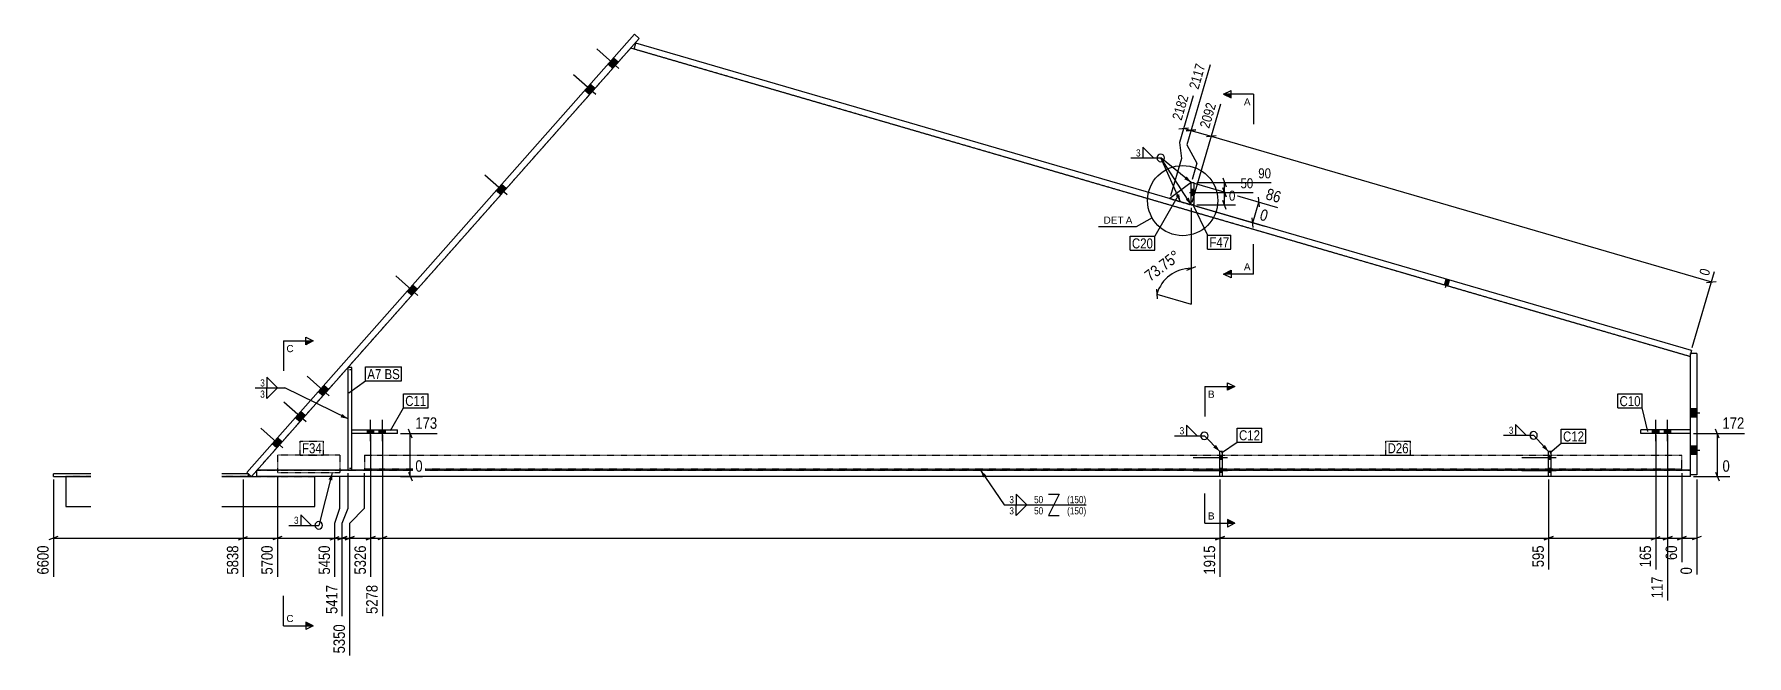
# Model space of a CAD drawing. Header units: millimetres. Extents: x 16 to 66872, y 16 to 3079.
# Drawn here: x 41935 to 48813, y 47 to 2545 of the extents above; entities that cross this region are included whole.
import ezdxf

# ---------------------------------------------------------------- set-up
doc = ezdxf.new("R2010")
doc.units = ezdxf.units.MM
doc.linetypes.add('DXK_LINE_DOT2', pattern=[3.9198, 1.9599, -1.9599])
for name, color, linetype in [('MÅLSÆTNING', 7, 'Continuous'), ('STÅL', 7, 'Continuous'), ('TEKST', 7, 'Continuous')]:
    doc.layers.add(name, color=color, linetype=linetype)
doc.styles.add('Arial', font='ARIAL.TTF', dxfattribs={"height": 0.2})
doc.styles.add('Arial Narrow', font='ARIALN.TTF', dxfattribs={"height": 0.2})

msp = doc.modelspace()

# ---------------------------------------------------------------- hatches: boundary and pattern name
at = {"layer": 'STÅL', "linetype": 'Continuous'}
for points in [[(44258.5, 2407.6), (44280.3, 2432.3), (44261.6, 2448.9), (44239.8, 2424.1)], [(44258.5, 2407.6), (44280.3, 2432.3), (44261.6, 2448.9), (44239.8, 2424.1)], [(44165.7, 2302.7), (44187.6, 2327.4), (44168.9, 2344), (44147, 2319.3)], [(44165.7, 2302.7), (44187.6, 2327.4), (44168.9, 2344), (44147, 2319.3)], [(43809.2, 1899.8), (43831.1, 1924.5), (43812.4, 1941.1), (43790.5, 1916.4)], [(43809.2, 1899.8), (43831.1, 1924.5), (43812.4, 1941.1), (43790.5, 1916.4)], [(46582.3, 1922.3), (46582.3, 1896.3), (46592.3, 1896.3), (46592.3, 1922.3)], [(46582.3, 1922.3), (46582.3, 1896.3), (46592.3, 1896.3), (46592.3, 1922.3)], [(43451.4, 1495.3), (43473.3, 1520.1), (43454.6, 1536.6), (43432.7, 1511.9)], [(43451.4, 1495.3), (43473.3, 1520.1), (43454.6, 1536.6), (43432.7, 1511.9)], [(47619, 1557.2), (47605.6, 1561.1), (47598.6, 1537.1), (47612, 1533.2)], [(47619, 1557.2), (47605.6, 1561.1), (47598.6, 1537.1), (47612, 1533.2)], [(43094.9, 1092.4), (43116.8, 1117.1), (43098.1, 1133.7), (43076.2, 1109)], [(43094.9, 1092.4), (43116.8, 1117.1), (43098.1, 1133.7), (43076.2, 1109)], [(48612.3, 1006.2), (48612.3, 1039.2), (48587.3, 1039.2), (48587.3, 1006.2)], [(48612.3, 1006.2), (48612.3, 1039.2), (48587.3, 1039.2), (48587.3, 1006.2)], [(43002.2, 987.6), (43024, 1012.3), (43005.3, 1028.8), (42983.4, 1004.1)], [(43002.2, 987.6), (43024, 1012.3), (43005.3, 1028.8), (42983.4, 1004.1)], [(42909.4, 882.7), (42931.3, 907.4), (42912.5, 924), (42890.7, 899.3)], [(42909.4, 882.7), (42931.3, 907.4), (42912.5, 924), (42890.7, 899.3)], [(43273.5, 940.2), (43299.5, 940.2), (43299.5, 955.2), (43273.5, 955.2)], [(43320.8, 940.2), (43346.8, 940.2), (43346.8, 955.2), (43320.8, 955.2)], [(48460.8, 955.2), (48434.8, 955.2), (48434.8, 940.2), (48460.8, 940.2)], [(48508.1, 955.2), (48482.1, 955.2), (48482.1, 940.2), (48508.1, 940.2)], [(46697.3, 850.7), (46697.3, 836.7), (46707.3, 836.7), (46707.3, 850.7)], [(48017.3, 850.7), (48017.3, 836.7), (48027.3, 836.7), (48027.3, 850.7)], [(48612.3, 856.2), (48612.3, 889.2), (48587.3, 889.2), (48587.3, 856.2)], [(48612.3, 856.2), (48612.3, 889.2), (48587.3, 889.2), (48587.3, 856.2)], [(46697.3, 798.7), (46697.3, 784.7), (46707.3, 784.7), (46707.3, 798.7)], [(48017.3, 798.7), (48017.3, 784.7), (48027.3, 784.7), (48027.3, 798.7)]]:
    msp.add_hatch(color=96, dxfattribs=at).paths.add_polyline_path(points)
at = {"layer": 'TEKST', "linetype": 'Continuous'}
for color, points in [(3, [(46563.6, 1973.9), (46582.3, 1949.3), (46554.2, 1962.2)]), (3, [(46533.6, 1902.3), (46539.1, 1871.9), (46519.9, 1896.1)]), (3, [(46572.2, 1888.5), (46582.3, 1859.3), (46559.7, 1880.3)]), (30, [(46742.3, 1596.3), (46742.3, 1581.3), (46712.3, 1581.3)]), (30, [(43026.3, 1297.3), (43026.3, 1312.3), (43056.3, 1312.3)]), (30, [(46727.3, 1114), (46727.3, 1129), (46757.3, 1129)]), (3, [(43172.2, 1019), (43195.8, 999), (43165.6, 1005.5)]), (3, [(43172.2, 1019), (43195.8, 999), (43165.6, 1005.5)]), (3, [(46681.6, 894.4), (46697.3, 867.7), (46670.9, 883.9)]), (3, [(48002.5, 894.9), (48017.3, 867.7), (47991.4, 884.7)]), (3, [(43117.7, 755.6), (43132.4, 782.7), (43132.2, 751.8)]), (3, [(45746.6, 763.8), (45735.8, 792.7), (45759, 772.2)]), (30, [(46727.3, 579.6), (46727.3, 594.6), (46757.3, 579.6)]), (30, [(43026.3, 167.6), (43026.3, 182.6), (43056.3, 167.6)])]:
    msp.add_hatch(color=color, dxfattribs=at).paths.add_polyline_path(points)

# ---------------------------------------------------------------- linework, layer by layer
at = {"layer": 'MÅLSÆTNING', "color": 7, "linetype": 'Continuous'}
for p, q in [((46657.6, 2422.1), (46564.1, 2101.2)), ((46561.6, 2156.9), (46600.2, 2160.7)), ((46580.9, 2158.8), (46662.6, 2135)), ((46681.9, 2136.9), (46643.3, 2133.1)), ((46681.9, 2136.9), (46643.3, 2133.1)), ((46535.3, 2109.6), (46542.7, 2045)), ((46564.1, 2101.2), (46604.9, 2026.8)), ((46564.1, 2101.2), (46604.9, 2026.8)), ((46542.7, 2045), (46499.2, 1896)), ((46604.9, 2026.8), (46585.7, 1960.8)), ((46604.9, 2026.8), (46585.7, 1960.8)), ((46593.8, 1945.9), (46929, 1848.2)), ((46708.5, 1927.3), (46722.9, 1891.3)), ((46569.6, 1863), (46876.7, 1773.5)), ((46604.3, 1909.3), (46831.1, 1909.3)), ((46604.3, 1859.3), (46759.3, 1859.3)), ((46722.9, 1841.3), (46708.5, 1877.3)), ((46715.7, 1859.3), (46715.7, 1909.3)), ((46829.1, 1787.4), (46853.2, 1870.3)), ((46851.4, 1889.6), (46855.1, 1851)), ((46582.3, 1847.3), (46582.3, 1604.5)), ((46830.9, 1768.1), (46827.2, 1806.7)), ((46564.3, 1597.3), (46600.3, 1611.7)), ((46582.3, 1604.5), (46582.3, 1460.5)), ((48594.2, 1285.5), (48683.4, 1591.6)), ((46442.2, 1520.1), (46445.9, 1481.5)), ((48651.9, 1547.8), (48690.5, 1551.6)), ((46444, 1500.8), (46582.3, 1460.5)), ((43286.5, 935.7), (43286.5, 364.8)), ((43333.8, 935.7), (43333.8, 206.4)), ((43333.8, 935.7), (43333.8, 206.4)), ((43406.3, 940.2), (43553.7, 940.2)), ((43452.7, 922.2), (43438.3, 958.2)), ((43445.5, 767.7), (43445.5, 940.2)), ((48447.8, 935.7), (48447.8, 394)), ((48495.1, 935.7), (48495.1, 269.3)), ((48599.3, 940.2), (48803.5, 940.2)), ((48702.5, 922.2), (48688.1, 958.2)), ((48695.3, 767.7), (48695.3, 940.2)), ((42912.3, 770.7), (42912.3, 364.8)), ((42912.3, 770.7), (42912.3, 364.8)), ((43162.3, 639.7), (43162.3, 770.7)), ((43162.3, 639.7), (43162.3, 770.7)), ((43195.8, 639.7), (43195.8, 780.5)), ((43195.8, 639.7), (43195.8, 780.5)), ((43262.3, 639.7), (43262.3, 780.7)), ((43262.3, 639.7), (43262.3, 780.7)), ((43406.3, 767.7), (43495.2, 767.7)), ((43438.3, 785.7), (43452.7, 749.7)), ((48552.3, 780.7), (48552.3, 423.3)), ((48599.3, 767.7), (48745, 767.7)), ((48688.1, 785.7), (48702.5, 749.7)), ((42012.3, 755.7), (42012.3, 364.8)), ((42774.3, 755.7), (42774.3, 364.8)), ((42774.3, 755.7), (42774.3, 364.8)), ((46697.3, 755.7), (46697.3, 364.8)), ((46697.3, 755.7), (46697.3, 364.8)), ((48017.3, 755.7), (48017.3, 394)), ((48017.3, 755.7), (48017.3, 394)), ((48612.3, 755.7), (48612.3, 374)), ((43142.3, 579.7), (43162.3, 639.7)), ((43142.3, 579.7), (43162.3, 639.7)), ((43172.3, 579.7), (43195.8, 639.7)), ((43172.3, 579.7), (43195.8, 639.7)), ((43202.3, 579.7), (43262.3, 639.7)), ((43202.3, 579.7), (43262.3, 639.7)), ((43142.3, 364.8), (43142.3, 579.7)), ((43172.3, 206.4), (43172.3, 579.7)), ((43202.3, 48), (43202.3, 579.7)), ((42030.3, 526.9), (41994.3, 512.5)), ((42012.3, 519.7), (42774.3, 519.7)), ((42756.3, 512.5), (42792.3, 526.9)), ((42756.3, 512.5), (42792.3, 526.9)), ((42774.3, 519.7), (42912.3, 519.7)), ((42930.3, 526.9), (42894.3, 512.5)), ((42930.3, 526.9), (42894.3, 512.5)), ((42912.3, 519.7), (43142.3, 519.7)), ((43124.3, 512.5), (43160.3, 526.9)), ((43124.3, 512.5), (43160.3, 526.9)), ((43142.3, 519.7), (43172.3, 519.7)), ((43190.3, 526.9), (43154.3, 512.5)), ((43184.3, 512.5), (43220.3, 526.9)), ((43202.3, 519.7), (43286.5, 519.7)), ((43268.5, 512.5), (43304.5, 526.9)), ((43304.5, 526.9), (43268.5, 512.5)), ((43286.5, 519.7), (43333.8, 519.7)), ((43351.8, 526.9), (43315.8, 512.5)), ((43351.8, 526.9), (43315.8, 512.5)), ((43333.8, 519.7), (46697.3, 519.7)), ((46715.3, 526.9), (46679.3, 512.5)), ((46679.3, 512.5), (46715.3, 526.9)), ((46697.3, 519.7), (48017.3, 519.7)), ((48035.3, 526.9), (47999.3, 512.5)), ((47999.3, 512.5), (48035.3, 526.9)), ((48017.3, 519.7), (48447.8, 519.7)), ((48429.8, 512.5), (48465.8, 526.9)), ((48477.1, 512.5), (48513.1, 526.9)), ((48495.1, 519.7), (48552.3, 519.7)), ((48534.3, 512.5), (48570.3, 526.9)), ((48570.3, 526.9), (48534.3, 512.5)), ((48552.3, 519.7), (48612.3, 519.7)), ((48630.3, 526.9), (48594.3, 512.5))]:
    msp.add_line(p, q, dxfattribs=at)
msp.add_arc((46582.3, 1460.5), 144, 90, 163.7501, dxfattribs=at)
at = {"layer": 'STÅL', "color": 2, "linetype": 'Continuous'}
for p, q in [((42788.9, 784.3), (44346.8, 2545.1)), ((44346.8, 2545.1), (44365.5, 2528.5)), ((42807.7, 767.7), (44365.5, 2528.5)), ((44344.2, 2485.4), (44330.8, 2489.3)), ((44344.2, 2485.4), (44351.2, 2509.4)), ((48583.9, 1250), (44344.2, 2485.4)), ((48590.9, 1274), (44351.2, 2509.4)), ((48590.9, 1274), (48583.9, 1250)), ((48587.3, 1249), (48583.9, 1250)), ((48587.3, 773.7), (48587.3, 1261.7)), ((48612.3, 1261.7), (48587.3, 1261.7)), ((48612.3, 1261.7), (48612.3, 773.7)), ((42012.3, 767.7), (42012.3, 777.7)), ((42162.3, 777.7), (42012.3, 777.7)), ((42012.3, 767.7), (42162.3, 767.7)), ((42062.3, 767.7), (42062.3, 647.7)), ((42796.4, 777.7), (42688.9, 777.7)), ((42688.9, 767.7), (42796.4, 767.7)), ((42788.9, 784.3), (42807.7, 767.7)), ((42796.4, 767.7), (42796.4, 777.7)), ((42796.4, 767.7), (42829.8, 767.7)), ((42829.8, 767.7), (42829.8, 792.7)), ((46697.3, 792.7), (42829.8, 792.7)), ((46697.3, 767.7), (42829.8, 767.7)), ((43062.3, 647.7), (43062.3, 767.7)), ((48017.3, 792.7), (46707.3, 792.7)), ((48017.3, 767.7), (46707.3, 767.7)), ((48587.3, 792.7), (48027.3, 792.7)), ((48587.3, 767.7), (48027.3, 767.7)), ((48587.3, 767.7), (48587.3, 792.7)), ((48612.3, 773.7), (48587.3, 773.7)), ((42062.3, 647.7), (42162.3, 647.7)), ((42688.9, 647.7), (43062.3, 647.7))]:
    msp.add_line(p, q, dxfattribs=at)
at = {"layer": 'STÅL', "color": 7, "linetype": 'DXK_LINE_DOT2'}
for p, q in [((44330.8, 2489.3), (42829.8, 792.7)), ((48583.9, 1250), (44344.2, 2485.4)), ((48587.3, 792.7), (48587.3, 1249)), ((42162.3, 767.7), (42062.3, 767.7)), ((42796.4, 767.7), (42688.9, 767.7)), ((42829.8, 792.7), (43262.3, 792.7)), ((42829.8, 767.7), (43062.3, 767.7)), ((46707.3, 792.7), (46697.3, 792.7)), ((46707.3, 767.7), (46697.3, 767.7)), ((48027.3, 792.7), (48017.3, 792.7)), ((48027.3, 767.7), (48017.3, 767.7)), ((48552.3, 792.7), (48587.3, 792.7))]:
    msp.add_line(p, q, dxfattribs=at)
at = {"layer": 'STÅL', "color": 96, "linetype": 'Continuous'}
for p, q in [((44283.6, 2407.3), (44194.5, 2486.2)), ((44283.6, 2407.3), (44194.5, 2486.2)), ((44258.5, 2407.6), (44239.8, 2424.1)), ((44258.5, 2407.6), (44239.8, 2424.1)), ((44280.3, 2432.3), (44261.6, 2448.9)), ((44280.3, 2432.3), (44261.6, 2448.9)), ((44190.9, 2302.5), (44101.8, 2381.3)), ((44190.9, 2302.5), (44101.8, 2381.3)), ((44187.6, 2327.4), (44168.9, 2344)), ((44187.6, 2327.4), (44168.9, 2344)), ((44165.7, 2302.7), (44147, 2319.3)), ((44165.7, 2302.7), (44147, 2319.3)), ((43834.4, 1899.6), (43745.3, 1978.4)), ((43834.4, 1899.6), (43745.3, 1978.4)), ((43831.1, 1924.5), (43812.4, 1941.1)), ((43831.1, 1924.5), (43812.4, 1941.1)), ((43809.2, 1899.8), (43790.5, 1916.4)), ((43809.2, 1899.8), (43790.5, 1916.4)), ((46574.8, 1909.3), (46712.3, 1909.3)), ((46574.8, 1909.3), (46712.3, 1909.3)), ((46582.3, 1922.3), (46592.3, 1922.3)), ((46582.3, 1922.3), (46592.3, 1922.3)), ((46582.3, 1896.3), (46592.3, 1896.3)), ((46582.3, 1896.3), (46592.3, 1896.3)), ((43476.6, 1495.1), (43387.4, 1574)), ((43476.6, 1495.1), (43387.4, 1574)), ((43473.3, 1520.1), (43454.6, 1536.6)), ((43473.3, 1520.1), (43454.6, 1536.6)), ((47598.6, 1537.1), (47605.6, 1561.1)), ((47598.6, 1537.1), (47605.6, 1561.1)), ((47603.1, 1527.5), (47612.3, 1559.1)), ((47603.1, 1527.5), (47612.3, 1559.1)), ((47612, 1533.2), (47619, 1557.2)), ((47612, 1533.2), (47619, 1557.2)), ((43451.4, 1495.3), (43432.7, 1511.9)), ((43451.4, 1495.3), (43432.7, 1511.9)), ((43120.1, 1092.2), (43031, 1171)), ((43120.1, 1092.2), (43031, 1171)), ((43094.9, 1092.4), (43076.2, 1109)), ((43094.9, 1092.4), (43076.2, 1109)), ((43116.8, 1117.1), (43098.1, 1133.7)), ((43116.8, 1117.1), (43098.1, 1133.7)), ((43027.3, 987.3), (42938.2, 1066.2)), ((43027.3, 987.3), (42938.2, 1066.2)), ((48612.3, 1039.2), (48587.3, 1039.2)), ((48612.3, 1039.2), (48587.3, 1039.2)), ((43002.2, 987.6), (42983.4, 1004.1)), ((43002.2, 987.6), (42983.4, 1004.1)), ((43024, 1012.3), (43005.3, 1028.8)), ((43024, 1012.3), (43005.3, 1028.8)), ((43286.5, 910.2), (43286.5, 995.2)), ((43333.8, 910.2), (43333.8, 995.2)), ((48447.8, 910.2), (48447.8, 995.2)), ((48495.1, 910.2), (48495.1, 995.2)), ((48624.8, 1022.7), (48587.3, 1022.7)), ((48624.8, 1022.7), (48587.3, 1022.7)), ((48612.3, 1006.2), (48587.3, 1006.2)), ((48612.3, 1006.2), (48587.3, 1006.2)), ((42934.5, 882.5), (42845.4, 961.3)), ((42934.5, 882.5), (42845.4, 961.3)), ((42909.4, 882.7), (42890.7, 899.3)), ((42909.4, 882.7), (42890.7, 899.3)), ((42931.3, 907.4), (42912.5, 924)), ((42931.3, 907.4), (42912.5, 924)), ((43273.5, 940.2), (43273.5, 955.2)), ((43299.5, 940.2), (43299.5, 955.2)), ((43320.8, 940.2), (43320.8, 955.2)), ((43346.8, 940.2), (43346.8, 955.2)), ((48434.8, 940.2), (48434.8, 955.2)), ((48460.8, 940.2), (48460.8, 955.2)), ((48482.1, 940.2), (48482.1, 955.2)), ((48508.1, 940.2), (48508.1, 955.2)), ((46589.8, 843.7), (46727.3, 843.7)), ((46697.3, 850.7), (46707.3, 850.7)), ((46697.3, 836.7), (46707.3, 836.7)), ((47909.8, 843.7), (48047.3, 843.7)), ((48017.3, 850.7), (48027.3, 850.7)), ((48017.3, 836.7), (48027.3, 836.7)), ((48612.3, 889.2), (48587.3, 889.2)), ((48612.3, 889.2), (48587.3, 889.2)), ((48624.8, 872.7), (48587.3, 872.7)), ((48624.8, 872.7), (48587.3, 872.7)), ((48612.3, 856.2), (48587.3, 856.2)), ((48612.3, 856.2), (48587.3, 856.2)), ((46589.8, 791.7), (46727.3, 791.7)), ((46697.3, 798.7), (46707.3, 798.7)), ((46697.3, 784.7), (46707.3, 784.7)), ((47909.8, 791.7), (48047.3, 791.7)), ((48017.3, 798.7), (48027.3, 798.7)), ((48017.3, 784.7), (48027.3, 784.7))]:
    msp.add_line(p, q, dxfattribs=at)
at = {"layer": 'STÅL', "color": 4, "linetype": 'Continuous'}
for p, q in [((46582.3, 1949.3), (46495.9, 1884.4)), ((46582.3, 1859.3), (46582.3, 1949.3)), ((46582.3, 1949.3), (46592.3, 1949.3)), ((46592.3, 1949.3), (46592.3, 1859.3)), ((46582.3, 1859.3), (46592.3, 1859.3)), ((43210.8, 1205.5), (43195.8, 1205.5)), ((43195.8, 792.7), (43195.8, 1205.5)), ((43210.8, 792.7), (43210.8, 1205.5)), ((43210.9, 940.2), (43210.9, 955.2)), ((43210.9, 955.2), (43394.3, 955.2)), ((43394.3, 940.2), (43210.9, 940.2)), ((43299.6, 940.2), (43299.6, 955.2)), ((43394.3, 940.2), (43394.3, 955.2)), ((48387.3, 940.2), (48387.3, 955.2)), ((48587.3, 955.2), (48387.3, 955.2)), ((48587.3, 940.2), (48387.3, 940.2)), ((48482, 955.2), (48482, 940.2)), ((46697.3, 767.7), (46697.3, 867.7)), ((46707.3, 867.7), (46697.3, 867.7)), ((46707.3, 767.7), (46707.3, 867.7)), ((48017.3, 767.7), (48017.3, 867.7)), ((48027.3, 867.7), (48017.3, 867.7)), ((48027.3, 767.7), (48027.3, 867.7)), ((46707.3, 767.7), (46697.3, 767.7)), ((48027.3, 767.7), (48017.3, 767.7))]:
    msp.add_line(p, q, dxfattribs=at)
at = {"layer": 'STÅL', "color": 30, "linetype": 'DXK_LINE_DOT2'}
for p, q in [((46582.3, 1859.3), (46582.3, 1949.3)), ((46495.9, 1884.4), (46582.3, 1859.3)), ((46582.3, 1859.3), (46582.3, 1859.3)), ((43210.8, 1205.5), (43195.8, 1205.5)), ((43195.8, 792.5), (43195.8, 1205.5)), ((43195.8, 1197.5), (43210.8, 1197.5)), ((43210.8, 792.5), (43210.8, 1205.5)), ((48587.3, 940.2), (48587.3, 955.2)), ((43162.3, 852.7), (42912.3, 852.7)), ((42912.3, 852.7), (42912.3, 782.7)), ((43162.3, 852.7), (43162.3, 782.7)), ((43262.3, 852.7), (43262.3, 792.7)), ((43262.3, 852.7), (48552.3, 852.7)), ((48552.3, 792.7), (48552.3, 852.7)), ((43162.3, 782.7), (42912.3, 782.7)), ((43195.8, 800.5), (43210.8, 800.5)), ((43195.8, 792.5), (43210.8, 792.5)), ((48552.3, 797.7), (43262.3, 797.7)), ((43262.3, 792.7), (46697.3, 792.7)), ((46697.3, 800.7), (46707.3, 800.7)), ((46707.3, 792.7), (46697.3, 792.7)), ((46707.3, 792.7), (48017.3, 792.7)), ((48017.3, 800.7), (48027.3, 800.7)), ((48027.3, 792.7), (48017.3, 792.7)), ((48027.3, 792.7), (48552.3, 792.7))]:
    msp.add_line(p, q, dxfattribs=at)
at = {"layer": 'TEKST', "color": 30, "linetype": 'Continuous'}
for p, q in [((46742.3, 2289), (46742.3, 2319)), ((46712.3, 1581.3), (46742.3, 1596.3)), ((46742.3, 1596.3), (46742.3, 1566.3)), ((46742.3, 1566.3), (46712.3, 1581.3)), ((43026.3, 1297.3), (43026.3, 1327.3)), ((43026.3, 1327.3), (43056.3, 1312.3)), ((43056.3, 1312.3), (43026.3, 1297.3)), ((46727.3, 1114), (46727.3, 1144)), ((46727.3, 1144), (46757.3, 1129)), ((46757.3, 1129), (46727.3, 1114)), ((46757.3, 579.6), (46727.3, 594.6)), ((46727.3, 594.6), (46727.3, 564.6)), ((46757.3, 579.6), (46727.3, 564.6)), ((43056.3, 167.6), (43026.3, 182.6)), ((43026.3, 182.6), (43026.3, 152.6)), ((43056.3, 167.6), (43026.3, 152.6))]:
    msp.add_line(p, q, dxfattribs=at)
at = {"layer": 'TEKST', "color": 3, "linetype": 'Continuous'}
for p, q in [((46582.3, 1859.3), (46459.7, 2047.8)), ((46582.3, 1949.3), (46459.7, 2047.8)), ((46539.1, 1871.9), (46459.7, 2047.8)), ((46360.6, 1771.6), (46209, 1771.6)), ((43195.8, 999), (42942.3, 1123.5)), ((43195.8, 999), (42942.3, 1123.5)), ((46697.3, 867.7), (46635, 931.1)), ((48017.3, 867.7), (47957, 933.1)), ((43132.4, 782.7), (43078, 571.3)), ((46009, 611.5), (46051.9, 611.5))]:
    msp.add_line(p, q, dxfattribs=at)
for centre, start, end in [((46459.7, 2047.8), 90, 270), ((46459.7, 2047.8), 270, 90), ((46635, 931.1), 90, 270), ((46635, 931.1), 270, 90), ((47957, 933.1), 90, 270), ((47957, 933.1), 270, 90), ((43078, 571.3), 90, 270), ((43078, 571.3), 270, 90)]:
    msp.add_arc(centre, 15, start, end, dxfattribs=at)

# ---------------------------------------------------------------- wipeouts: each hides what was drawn before it
at = {"color": 0, "linetype": 'Continuous'}
for points in [[(46676, 1084), (46676, 1114), (46649.3, 1114), (46649.3, 1084)], [(42977.2, 182.6), (42977.2, 212.6), (42948.3, 212.6), (42948.3, 182.6)]]:
    msp.add_wipeout(points, dxfattribs=at).dxf.layer = 'TEKST'
at = {"color": 0}
for points in [[(48386.5, 1050.3), (48386.5, 1092.3), (48302.1, 1092.3), (48302.1, 1050.3)], [(46556.4, 934.7), (46556.4, 969.5), (46533.3, 969.5), (46533.3, 934.7)], [(47878.4, 936.7), (47878.4, 971.5), (47855.3, 971.5), (47855.3, 936.7)], [(46858.4, 913.3), (46858.4, 955.3), (46774, 955.3), (46774, 913.3)], [(48159.7, 908.5), (48159.7, 950.5), (48075.3, 950.5), (48075.3, 908.5)], [(45872.4, 658), (45872.4, 692.8), (45849.3, 692.8), (45849.3, 658)], [(42999.4, 574.9), (42999.4, 609.7), (42976.3, 609.7), (42976.3, 574.9)]]:
    msp.add_wipeout(points, dxfattribs=at).dxf.layer = 'TEKST'

# ---------------------------------------------------------------- next in the draw order: linework, layer by layer
at = {"layer": 'TEKST', "color": 7, "linetype": 'Continuous'}
for p, q in [((46637.3, 1129), (46637.3, 1009)), ((46637.3, 1129), (46757.3, 1129)), ((42936.3, 167.6), (42936.3, 287.6)), ((42936.3, 167.6), (43056.3, 167.6))]:
    msp.add_line(p, q, dxfattribs=at)
at = {"layer": 'TEKST', "color": 3, "linetype": 'Continuous'}
for p, q in [((46605.4, 931.1), (46562.5, 973.9)), ((46562.5, 973.9), (46562.5, 931.1)), ((47927.4, 933.1), (47884.6, 976)), ((47884.6, 976), (47884.6, 933.1)), ((46514.7, 931.1), (46635, 931.1)), ((46562.5, 931.1), (46605.4, 931.1)), ((47836.7, 933.1), (47957, 933.1)), ((47884.6, 933.1), (47927.4, 933.1)), ((45921.4, 654.4), (45878.6, 697.2)), ((45878.6, 697.2), (45878.6, 654.4)), ((45878.6, 654.4), (45921.4, 654.4)), ((42957.7, 571.3), (43078, 571.3)), ((43048.4, 571.3), (43005.6, 614.2)), ((43005.6, 614.2), (43005.6, 571.3)), ((43005.6, 571.3), (43048.4, 571.3))]:
    msp.add_line(p, q, dxfattribs=at)

# ---------------------------------------------------------------- next in the draw order: texts
at = {"layer": 'TEKST', "color": 3, "linetype": 'Continuous', "style": 'Arial'}
for s, p in [('B', (46649.3, 1084)), ('C', (42948.3, 182.6))]:
    msp.add_text(s, height=28.7, dxfattribs=at).set_placement(p)
at = {"layer": 'TEKST', "color": 3, "style": 'Arial Narrow'}
for p in [(46535.7, 937.1), (47857.7, 939.1), (42978.7, 577.3)]:
    msp.add_text('3', height=28.6, dxfattribs=at).set_placement(p)

# ---------------------------------------------------------------- next in the draw order: wipeouts: each hides what was drawn before it
at = {"color": 0, "linetype": 'Continuous'}
for points, layer in [([(46940.9, 1854.8), (46959.7, 1919.3), (46885.1, 1941), (46866.3, 1876.5)], 'MÅLSÆTNING'), ([(43563.3, 949.8), (43563.3, 1017), (43456.3, 1017), (43456.3, 949.8)], 'MÅLSÆTNING'), ([(48813.1, 949.8), (48813.1, 1017), (48706.1, 1017), (48706.1, 949.8)], 'MÅLSÆTNING'), ([(43504.8, 777.3), (43504.8, 844.5), (43456.3, 844.5), (43456.3, 777.3)], 'MÅLSÆTNING'), ([(48754.6, 777.3), (48754.6, 844.5), (48706.1, 844.5), (48706.1, 777.3)], 'MÅLSÆTNING'), ([(42002.7, 500.1), (41935.5, 500.1), (41935.5, 363.9), (42002.7, 363.9)], 'MÅLSÆTNING'), ([(42764.7, 500.1), (42697.5, 500.1), (42697.5, 363.9), (42764.7, 363.9)], 'MÅLSÆTNING'), ([(42902.7, 500.1), (42835.5, 500.1), (42835.5, 363.9), (42902.7, 363.9)], 'MÅLSÆTNING'), ([(46687.7, 500.1), (46620.5, 500.1), (46620.5, 363.9), (46687.7, 363.9)], 'MÅLSÆTNING'), ([(48007.7, 500.1), (47940.5, 500.1), (47940.5, 393.2), (48007.7, 393.2)], 'MÅLSÆTNING'), ([(48438.2, 500.1), (48371, 500.1), (48371, 393.2), (48438.2, 393.2)], 'MÅLSÆTNING'), ([(48602.7, 412.9), (48535.5, 412.9), (48535.5, 364.4), (48602.7, 364.4)], 'MÅLSÆTNING'), ([(43162.7, 341.7), (43095.5, 341.7), (43095.5, 205.5), (43162.7, 205.5)], 'MÅLSÆTNING'), ([(43324.2, 341.7), (43257, 341.7), (43257, 205.5), (43324.2, 205.5)], 'MÅLSÆTNING'), ([(46820.3, 2259), (46820.3, 2289), (46793.6, 2289), (46793.6, 2259)], 'TEKST'), ([(46310, 1783.6), (46310, 1813.6), (46230, 1813.6), (46230, 1783.6)], 'TEKST'), ([(42977.2, 1267.3), (42977.2, 1297.3), (42948.3, 1297.3), (42948.3, 1267.3)], 'TEKST'), ([(46676, 594.6), (46676, 624.6), (46649.3, 624.6), (46649.3, 594.6)], 'TEKST')]:
    msp.add_wipeout(points, dxfattribs=at).dxf.layer = layer
at = {"color": 0}
for points, layer in [([(46556.4, 1642), (46516.1, 1695.8), (46374.9, 1589.9), (46415.2, 1536.2)], 'MÅLSÆTNING'), ([(43329.6, 1159), (43329.6, 1201), (43273.3, 1201), (43273.3, 1159)], 'TEKST'), ([(42863.7, 1127.1), (42863.7, 1161.9), (42840.7, 1161.9), (42840.7, 1127.1)], 'TEKST'), ([(48386.5, 1050.3), (48386.5, 1092.3), (48302.1, 1092.3), (48302.1, 1050.3)], 'TEKST'), ([(43090.2, 861.1), (43090.2, 903.1), (43010.9, 903.1), (43010.9, 861.1)], 'TEKST'), ([(46858.4, 913.3), (46858.4, 955.3), (46774, 955.3), (46774, 913.3)], 'TEKST'), ([(47455, 861.1), (47455, 903.1), (47370.6, 903.1), (47370.6, 861.1)], 'TEKST'), ([(48159.7, 908.5), (48159.7, 950.5), (48075.3, 950.5), (48075.3, 908.5)], 'TEKST')]:
    msp.add_wipeout(points, dxfattribs=at).dxf.layer = layer

# ---------------------------------------------------------------- next in the draw order: linework, layer by layer
at = {"layer": 'MÅLSÆTNING', "color": 7, "linetype": 'Continuous'}
for p, q in [((43286.5, 935.7), (43286.5, 364.8)), ((48552.3, 780.7), (48552.3, 423.3)), ((43142.3, 364.8), (43142.3, 579.7)), ((43172.3, 206.4), (43172.3, 579.7))]:
    msp.add_line(p, q, dxfattribs=at)
at = {"layer": 'TEKST', "color": 7, "linetype": 'Continuous'}
for p, q in [((46832.3, 2304), (46832.3, 2184)), ((42936.3, 1312.3), (42936.3, 1192.3)), ((42936.3, 1312.3), (43056.3, 1312.3)), ((48294.9, 1099.5), (48393.7, 1099.5)), ((48294.9, 1043.1), (48294.9, 1099.5)), ((48294.9, 1043.1), (48393.7, 1043.1)), ((48393.7, 1043.1), (48393.7, 1099.5)), ((48415.8, 948.3), (48393.7, 1043.1)), ((46703.6, 862.5), (46766.8, 906.1)), ((46766.8, 962.5), (46865.6, 962.5)), ((46766.8, 906.1), (46766.8, 962.5)), ((46766.8, 906.1), (46865.6, 906.1)), ((46865.6, 906.1), (46865.6, 962.5)), ((48022.4, 862.9), (48068.1, 901.3)), ((48068.1, 957.7), (48166.9, 957.7)), ((48068.1, 901.3), (48068.1, 957.7)), ((48068.1, 901.3), (48166.9, 901.3)), ((48166.9, 901.3), (48166.9, 957.7)), ((46637.3, 579.6), (46637.3, 699.6)), ((46637.3, 579.6), (46757.3, 579.6))]:
    msp.add_line(p, q, dxfattribs=at)
at = {"layer": 'TEKST', "color": 3, "linetype": 'Continuous'}
for p, q in [((42912.8, 1123.5), (42869.9, 1166.4)), ((42869.9, 1166.4), (42869.9, 1123.5)), ((42869.9, 1123.5), (42912.8, 1123.5))]:
    msp.add_line(p, q, dxfattribs=at)

# ---------------------------------------------------------------- next in the draw order: texts
at = {"layer": 'MÅLSÆTNING', "color": 3, "style": 'Arial Narrow'}
msp.add_text('73.75°', height=45.81, rotation=36.87556, dxfattribs=at).set_placement((46417.1, 1549.6))
at = {"layer": 'MÅLSÆTNING', "color": 3, "linetype": 'Continuous', "style": 'Arial Narrow'}
for s, height, p in [('173', 45.81, (43465.9, 959.4)), ('172', 45.81, (48715.7, 959.4)), ('0', 45.8, (43465.9, 786.9)), ('0', 45.8, (48715.7, 786.9))]:
    msp.add_text(s, height=height, dxfattribs=at).set_placement(p)
for s, height, p in [('6600', 45.81, (41993.1, 373.5)), ('5838', 45.81, (42755.1, 373.5)), ('5700', 45.81, (42893.1, 373.5)), ('1915', 45.81, (46678.1, 373.5)), ('595', 45.81, (47998.1, 402.8)), ('165', 45.81, (48428.6, 402.8)), ('0', 45.8, (48593.1, 374)), ('5417', 45.81, (43153.1, 215.1)), ('5278', 45.81, (43314.6, 215.1))]:
    msp.add_text(s, height=height, rotation=90.00021, dxfattribs=at).set_placement(p)
at = {"layer": 'TEKST', "color": 3, "linetype": 'Continuous', "style": 'Arial'}
for s, p in [('A', (46793.6, 2259)), ('C', (42948.3, 1267.3)), ('B', (46649.3, 594.6))]:
    msp.add_text(s, height=28.7, dxfattribs=at).set_placement(p)
at = {"layer": 'TEKST', "color": 3, "style": 'Arial Narrow'}
for s, p in [('C10', (48302.1, 1050.3)), ('C12', (46774, 913.3)), ('C12', (48075.3, 908.5))]:
    msp.add_text(s, height=40.09, dxfattribs=at).set_placement(p)

# ---------------------------------------------------------------- next in the draw order: wipeouts: each hides what was drawn before it
at = {"color": 0, "linetype": 'Continuous'}
for points, layer in [([(46839.5, 1917.7), (46839.5, 1976.5), (46771.5, 1976.5), (46771.5, 1917.7)], 'MÅLSÆTNING'), ([(46888.6, 1780), (46907.4, 1844.5), (46860.9, 1858.1), (46842.1, 1793.6)], 'MÅLSÆTNING'), ([(46345.6, 1783.6), (46345.6, 1813.6), (46319, 1813.6), (46319, 1783.6)], 'TEKST'), ([(45990, 658), (45990, 692.8), (45948.6, 692.8), (45948.6, 658)], 'TEKST'), ([(45872.4, 613), (45872.4, 647.8), (45849.3, 647.8), (45849.3, 613)], 'TEKST')]:
    msp.add_wipeout(points, dxfattribs=at).dxf.layer = layer
at = {"color": 0}
for points in [[(43329.6, 1159), (43329.6, 1201), (43273.3, 1201), (43273.3, 1159)], [(43509.8, 1051.3), (43509.8, 1093.3), (43425.4, 1093.3), (43425.4, 1051.3)], [(43090.2, 861.1), (43090.2, 903.1), (43010.9, 903.1), (43010.9, 861.1)], [(47455, 861.1), (47455, 903.1), (47370.6, 903.1), (47370.6, 861.1)]]:
    msp.add_wipeout(points, dxfattribs=at).dxf.layer = 'TEKST'

# ---------------------------------------------------------------- next in the draw order: linework, layer by layer
at = {"layer": 'TEKST', "color": 3, "linetype": 'Continuous'}
for p, q in [((46424.8, 1807.5), (46360.6, 1771.6)), ((45735.8, 792.7), (45830.7, 654.4)), ((46009, 697.2), (46051.9, 697.2)), ((46051.9, 697.2), (46009, 611.5)), ((45878.6, 654.4), (45921.4, 654.4)), ((45921.4, 654.4), (45878.6, 611.5)), ((45878.6, 611.5), (45878.6, 654.4))]:
    msp.add_line(p, q, dxfattribs=at)
at = {"layer": 'TEKST', "color": 7, "linetype": 'Continuous'}
for p, q in [((43266.1, 1151.8), (43266.1, 1208.2)), ((43199.1, 1104.4), (43266.1, 1151.8))]:
    msp.add_line(p, q, dxfattribs=at)
at = {"layer": 'TEKST', "color": 7, "linetype": 'DXK_LINE_DOT2'}
for p, q in [((43003.7, 910.3), (43097.4, 910.3)), ((43003.7, 853.9), (43003.7, 910.3)), ((43097.4, 853.9), (43097.4, 910.3)), ((47363.4, 910.3), (47462.2, 910.3)), ((47363.4, 853.9), (47363.4, 910.3)), ((47462.2, 853.9), (47462.2, 910.3)), ((43003.7, 853.9), (43097.4, 853.9)), ((47363.4, 853.9), (47462.2, 853.9))]:
    msp.add_line(p, q, dxfattribs=at)

# ---------------------------------------------------------------- next in the draw order: texts
at = {"layer": 'MÅLSÆTNING', "color": 3, "linetype": 'Continuous', "style": 'Arial Narrow'}
for s, height, p in [('86', 45.81, (46878.2, 1883)), ('0', 45.8, (46854, 1800.1))]:
    msp.add_text(s, height=height, rotation=-16.24335, dxfattribs=at).set_placement(p)
at = {"layer": 'TEKST', "color": 96, "linetype": 'Continuous', "style": 'Arial'}
for s, height, p in [('DET', 28.65, (46230, 1783.6)), ('A', 28.7, (46319, 1783.6))]:
    msp.add_text(s, height=height, dxfattribs=at).set_placement(p)
at = {"layer": 'TEKST', "color": 3, "style": 'Arial Narrow'}
for s, height, p in [('F34', 40.09, (43010.9, 861.1)), ('D26', 40.09, (47370.6, 861.1)), ('3', 28.6, (45851.7, 660.4))]:
    msp.add_text(s, height=height, dxfattribs=at).set_placement(p)
at = {"layer": 'TEKST', "color": 3, "linetype": 'Continuous', "style": 'Arial Narrow'}
msp.add_text('3', height=28.6, dxfattribs=at).set_placement((45851.7, 615.4))

# ---------------------------------------------------------------- next in the draw order: wipeouts: each hides what was drawn before it
at = {"color": 0, "linetype": 'Continuous'}
for points, layer in [([(46767.7, 1867.7), (46767.7, 1926.5), (46725.3, 1926.5), (46725.3, 1867.7)], 'MÅLSÆTNING'), ([(43276.9, 500.1), (43209.7, 500.1), (43209.7, 363.9), (43276.9, 363.9)], 'MÅLSÆTNING'), ([(48542.7, 500.1), (48475.5, 500.1), (48475.5, 422.4), (48542.7, 422.4)], 'MÅLSÆTNING'), ([(42863.7, 1082.1), (42863.7, 1116.9), (42840.7, 1116.9), (42840.7, 1082.1)], 'TEKST')]:
    msp.add_wipeout(points, dxfattribs=at).dxf.layer = layer
at = {"color": 0}
for points in [[(46428.4, 1684.4), (46428.4, 1726.4), (46344, 1726.4), (46344, 1684.4)], [(43403.6, 1159), (43403.6, 1201), (43342.2, 1201), (43342.2, 1159)], [(43509.8, 1051.3), (43509.8, 1093.3), (43425.4, 1093.3), (43425.4, 1051.3)]]:
    msp.add_wipeout(points, dxfattribs=at).dxf.layer = 'TEKST'

# ---------------------------------------------------------------- next in the draw order: linework, layer by layer
at = {"layer": 'MÅLSÆTNING', "color": 7, "linetype": 'Continuous'}
for p, q in [((46585.7, 1870.8), (46700.6, 2265.3)), ((46585.7, 1870.8), (46700.6, 2265.3)), ((46604.3, 1949.3), (46902.5, 1949.3)), ((46708.5, 1967.3), (46722.9, 1931.3)), ((46722.9, 1891.3), (46708.5, 1927.3)), ((46715.7, 1909.3), (46715.7, 1949.3)), ((46604.3, 1909.3), (46831.1, 1909.3)), ((48447.8, 935.7), (48447.8, 394)), ((48495.1, 935.7), (48495.1, 269.3)), ((43202.3, 48), (43202.3, 579.7)), ((43154.3, 512.5), (43190.3, 526.9)), ((43172.3, 519.7), (43202.3, 519.7)), ((43220.3, 526.9), (43184.3, 512.5)), ((48429.8, 512.5), (48465.8, 526.9)), ((48447.8, 519.7), (48495.1, 519.7)), ((48513.1, 526.9), (48477.1, 512.5))]:
    msp.add_line(p, q, dxfattribs=at)
at = {"layer": 'TEKST', "color": 3, "linetype": 'Continuous'}
for p, q in [((42822.1, 1123.5), (42942.3, 1123.5)), ((42869.9, 1123.5), (42912.8, 1123.5)), ((42912.8, 1123.5), (42869.9, 1080.7)), ((42869.9, 1080.7), (42869.9, 1123.5))]:
    msp.add_line(p, q, dxfattribs=at)
at = {"layer": 'TEKST', "color": 7, "linetype": 'Continuous'}
for p, q in [((43418.2, 1100.5), (43517, 1100.5)), ((43418.2, 1044.1), (43418.2, 1100.5)), ((43517, 1044.1), (43517, 1100.5)), ((43366.2, 951.9), (43418.2, 1044.1)), ((43418.2, 1044.1), (43517, 1044.1))]:
    msp.add_line(p, q, dxfattribs=at)

# ---------------------------------------------------------------- next in the draw order: texts
at = {"layer": 'MÅLSÆTNING', "color": 3, "linetype": 'Continuous', "style": 'Arial Narrow'}
for s, height, p in [('50', 40.09, (46779.9, 1926.1)), ('0', 40.1, (46733.7, 1876.1))]:
    msp.add_text(s, height=height, dxfattribs=at).set_placement(p)
for s, p in [('5326', (43267.3, 373.5)), ('60', (48533.1, 432))]:
    msp.add_text(s, height=45.81, rotation=90.00021, dxfattribs=at).set_placement(p)
at = {"layer": 'TEKST', "color": 3, "style": 'Arial Narrow'}
for s, height, p in [('3', 28.6, (42843.1, 1129.5)), ('C11', 40.09, (43425.4, 1051.3))]:
    msp.add_text(s, height=height, dxfattribs=at).set_placement(p)
at = {"layer": 'TEKST', "color": 3, "linetype": 'Continuous', "style": 'Arial Narrow'}
msp.add_text('3', height=28.6, dxfattribs=at).set_placement((42843.1, 1084.5))

# ---------------------------------------------------------------- next in the draw order: wipeouts: each hides what was drawn before it
at = {"color": 0}
for points in [[(46428.4, 1684.4), (46428.4, 1726.4), (46344, 1726.4), (46344, 1684.4)], [(43403.6, 1159), (43403.6, 1201), (43342.2, 1201), (43342.2, 1159)]]:
    msp.add_wipeout(points, dxfattribs=at).dxf.layer = 'TEKST'
at = {"color": 0, "linetype": 'Continuous'}
for points in [[(46162.7, 658), (46162.7, 692.8), (46081.2, 692.8), (46081.2, 658)], [(45990, 613), (45990, 647.8), (45948.6, 647.8), (45948.6, 613)]]:
    msp.add_wipeout(points, dxfattribs=at).dxf.layer = 'TEKST'

# ---------------------------------------------------------------- next in the draw order: linework, layer by layer
at = {"layer": 'TEKST', "color": 7, "linetype": 'Continuous'}
for p, q in [((46523.9, 1887.4), (46435.6, 1733.6)), ((46336.8, 1733.6), (46435.6, 1733.6)), ((46336.8, 1677.2), (46336.8, 1733.6)), ((46435.6, 1677.2), (46435.6, 1733.6)), ((46336.8, 1677.2), (46435.6, 1677.2)), ((43266.1, 1208.2), (43410.8, 1208.2)), ((43410.8, 1151.8), (43410.8, 1208.2)), ((43266.1, 1151.8), (43410.8, 1151.8))]:
    msp.add_line(p, q, dxfattribs=at)
at = {"layer": 'TEKST', "color": 3, "linetype": 'Continuous'}
for p, q in [((46009, 697.2), (46051.9, 697.2)), ((46051.9, 697.2), (46009, 611.5)), ((46009, 611.5), (46051.9, 611.5))]:
    msp.add_line(p, q, dxfattribs=at)

# ---------------------------------------------------------------- next in the draw order: texts
at = {"layer": 'TEKST', "color": 3, "style": 'Arial Narrow'}
for s, p in [('C20', (46344, 1684.4)), ('A7', (43273.3, 1159)), ('BS', (43342.2, 1159))]:
    msp.add_text(s, height=40.09, dxfattribs=at).set_placement(p)
at = {"layer": 'TEKST', "color": 3, "linetype": 'Continuous', "style": 'Arial Narrow'}
for p in [(45951, 660.4), (45951, 615.4)]:
    msp.add_text('50', height=28.63, dxfattribs=at).set_placement(p)

# ---------------------------------------------------------------- next in the draw order: wipeouts: each hides what was drawn before it
at = {"color": 0, "linetype": 'Continuous'}
for points in [[(46910.9, 1957.7), (46910.9, 2016.5), (46842.9, 2016.5), (46842.9, 1957.7)], [(43132.7, 500.1), (43065.5, 500.1), (43065.5, 363.9), (43132.7, 363.9)], [(48485.5, 375.3), (48418.3, 375.3), (48418.3, 268.4), (48485.5, 268.4)], [(43192.7, 183.3), (43125.5, 183.3), (43125.5, 47.1), (43192.7, 47.1)]]:
    msp.add_wipeout(points, dxfattribs=at).dxf.layer = 'MÅLSÆTNING'

# ---------------------------------------------------------------- next in the draw order: linework, layer by layer
at = {"layer": 'MÅLSÆTNING', "color": 7, "linetype": 'Continuous'}
msp.add_line((46662.6, 2135), (48671.2, 1549.7), dxfattribs=at)

# ---------------------------------------------------------------- next in the draw order: texts
at = {"layer": 'MÅLSÆTNING', "color": 3, "linetype": 'Continuous', "style": 'Arial Narrow'}
msp.add_text('90', height=40.09, dxfattribs=at).set_placement((46851.3, 1966.1))
for s, p in [('5450', (43123.1, 373.5)), ('117', (48475.9, 278)), ('5350', (43183.1, 56.7))]:
    msp.add_text(s, height=45.81, rotation=90.00021, dxfattribs=at).set_placement(p)

# ---------------------------------------------------------------- next in the draw order: wipeouts: each hides what was drawn before it
at = {"color": 0, "linetype": 'Continuous'}
msp.add_wipeout([(46162.7, 613), (46162.7, 647.8), (46081.2, 647.8), (46081.2, 613)], dxfattribs=at).dxf.layer = 'TEKST'

# ---------------------------------------------------------------- next in the draw order: linework, layer by layer
at = {"layer": 'TEKST', "color": 3, "linetype": 'Continuous'}
msp.add_line((45830.7, 654.4), (46160.3, 654.4), dxfattribs=at)

# ---------------------------------------------------------------- next in the draw order: texts
at = {"layer": 'TEKST', "color": 3, "linetype": 'Continuous', "style": 'Arial Narrow'}
for p in [(46083.6, 660.4), (46083.6, 615.4)]:
    msp.add_text('(150)', height=28.63, dxfattribs=at).set_placement(p)

# ---------------------------------------------------------------- next in the draw order: wipeouts: each hides what was drawn before it
at = {"color": 0, "linetype": 'Continuous'}
for points, layer in [([(46692.7, 2268.3), (46636.3, 2284.8), (46602.9, 2170.4), (46659.4, 2153.9)], 'MÅLSÆTNING'), ([(48677.7, 1602), (48621.2, 1618.4), (48609.4, 1577.7), (48665.8, 1561.3)], 'MÅLSÆTNING'), ([(46820.3, 1596.3), (46820.3, 1626.3), (46793.6, 1626.3), (46793.6, 1596.3)], 'TEKST')]:
    msp.add_wipeout(points, dxfattribs=at).dxf.layer = layer
at = {"color": 0}
msp.add_wipeout([(46734.5, 1688.6), (46734.5, 1730.6), (46655.2, 1730.6), (46655.2, 1688.6)], dxfattribs=at).dxf.layer = 'TEKST'

# ---------------------------------------------------------------- next in the draw order: hatches: boundary and pattern name
at = {"layer": 'TEKST', "linetype": 'Continuous'}
msp.add_hatch(color=30, dxfattribs=at).paths.add_polyline_path([(46742.3, 2304), (46742.3, 2289), (46712.3, 2304)])

# ---------------------------------------------------------------- next in the draw order: linework, layer by layer
at = {"layer": 'MÅLSÆTNING', "color": 7, "linetype": 'Continuous'}
for p, q in [((46657.6, 2422.1), (46564.1, 2101.2)), ((46590, 2297.5), (46535.3, 2109.6)), ((46532.8, 2165.3), (46571.4, 2169.1)), ((46552.1, 2167.2), (46580.9, 2158.8)), ((46600.2, 2160.7), (46561.6, 2156.9))]:
    msp.add_line(p, q, dxfattribs=at)
at = {"layer": 'TEKST', "color": 30, "linetype": 'Continuous'}
for q in [(46742.3, 2319), (46742.3, 2289)]:
    msp.add_line((46712.3, 2304), q, dxfattribs=at)
at = {"layer": 'TEKST', "color": 7, "linetype": 'Continuous'}
for p, q in [((46832.3, 2304), (46712.3, 2304)), ((46832.3, 1581.3), (46832.3, 1701.3)), ((46832.3, 1581.3), (46712.3, 1581.3))]:
    msp.add_line(p, q, dxfattribs=at)

# ---------------------------------------------------------------- next in the draw order: texts
at = {"layer": 'MÅLSÆTNING', "color": 3, "linetype": 'Continuous', "style": 'Arial Narrow'}
for s, height, p in [('2092', 40.09, (46653.7, 2164.3)), ('0', 40.1, (48660.1, 1571.7))]:
    msp.add_text(s, height=height, rotation=73.75686, dxfattribs=at).set_placement(p)
at = {"layer": 'TEKST', "color": 3, "linetype": 'Continuous', "style": 'Arial'}
msp.add_text('A', height=28.7, dxfattribs=at).set_placement((46793.6, 1596.3))

# ---------------------------------------------------------------- next in the draw order: wipeouts: each hides what was drawn before it
at = {"color": 0}
msp.add_wipeout([(46734.5, 1688.6), (46734.5, 1730.6), (46655.2, 1730.6), (46655.2, 1688.6)], dxfattribs=at).dxf.layer = 'TEKST'

# ---------------------------------------------------------------- next in the draw order: linework, layer by layer
at = {"layer": 'TEKST', "color": 7, "linetype": 'Continuous'}
for p, q in [((46586.6, 1863.9), (46648, 1737.8)), ((46648, 1737.8), (46741.7, 1737.8)), ((46648, 1681.4), (46648, 1737.8)), ((46741.7, 1681.4), (46741.7, 1737.8)), ((46648, 1681.4), (46741.7, 1681.4))]:
    msp.add_line(p, q, dxfattribs=at)
at = {"layer": 'TEKST', "color": 3, "linetype": 'Continuous'}
msp.add_circle((46547.9, 1876.4), 141, dxfattribs=at)

# ---------------------------------------------------------------- next in the draw order: texts
at = {"layer": 'TEKST', "color": 3, "style": 'Arial Narrow'}
msp.add_text('F47', height=40.09, dxfattribs=at).set_placement((46655.2, 1688.6))

# ---------------------------------------------------------------- next in the draw order: wipeouts: each hides what was drawn before it
at = {"color": 0, "linetype": 'Continuous'}
msp.add_wipeout([(46649.7, 2425.2), (46593.3, 2441.7), (46559.9, 2327.2), (46616.4, 2310.8)], dxfattribs=at).dxf.layer = 'MÅLSÆTNING'

# ---------------------------------------------------------------- next in the draw order: wipeouts: each hides what was drawn before it
msp.add_wipeout([(46582.2, 2300.5), (46525.7, 2317), (46492.4, 2202.6), (46548.8, 2186.1)], dxfattribs=at).dxf.layer = 'MÅLSÆTNING'
at = {"color": 0}
msp.add_wipeout([(46381.1, 2051.4), (46381.1, 2086.2), (46358, 2086.2), (46358, 2051.4)], dxfattribs=at).dxf.layer = 'TEKST'

# ---------------------------------------------------------------- next in the draw order: linework, layer by layer
at = {"layer": 'TEKST', "color": 3, "linetype": 'Continuous'}
for p, q in [((46430.1, 2047.8), (46387.3, 2090.7)), ((46387.3, 2090.7), (46387.3, 2047.8)), ((46339.4, 2047.8), (46459.7, 2047.8)), ((46387.3, 2047.8), (46430.1, 2047.8))]:
    msp.add_line(p, q, dxfattribs=at)

# ---------------------------------------------------------------- next in the draw order: texts
at = {"layer": 'MÅLSÆTNING', "color": 3, "linetype": 'Continuous', "style": 'Arial Narrow'}
for s, p in [('2117', (46610.7, 2321.2)), ('2182', (46543.1, 2196.5))]:
    msp.add_text(s, height=40.09, rotation=73.75686, dxfattribs=at).set_placement(p)
at = {"layer": 'TEKST', "color": 3, "style": 'Arial Narrow'}
msp.add_text('3', height=28.6, dxfattribs=at).set_placement((46360.4, 2053.8))

doc.saveas('drawing.dxf')
